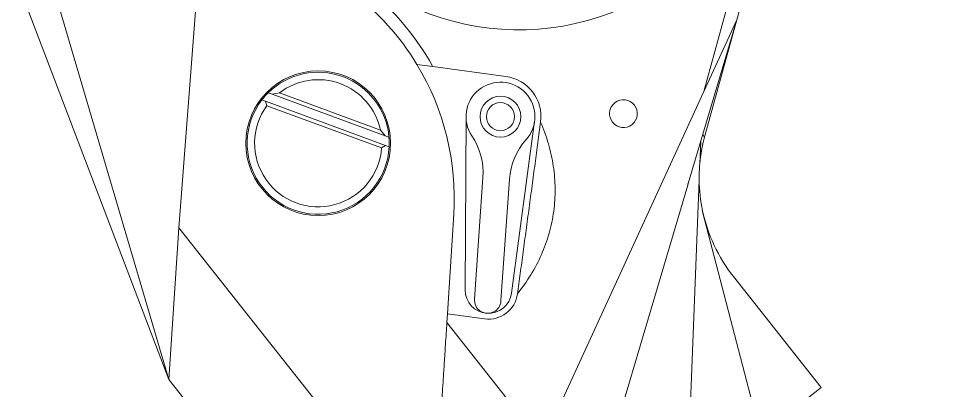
# Model space of a CAD drawing. Header units: millimetres. Extents: x -133 to 8217, y -787 to 7844.
# Drawn here: x 1744.2 to 1967.9, y 6609.3 to 6698.4 of the extents above; entities that cross this region are included whole.
import ezdxf

# ---------------------------------------------------------------- set-up
doc = ezdxf.new("R2010")
doc.units = ezdxf.units.MM
doc.header["$MEASUREMENT"] = 0
doc.layers.add('00_pen 0.10', color=140, linetype='Continuous')
doc.layers.add('00_pen 0.25', color=3, linetype='Continuous')

msp = doc.modelspace()

# ---------------------------------------------------------------- linework, layer by layer
at = {"layer": '00_pen 0.10', "lineweight": 15}
for radius in [2575, 2500, 2412.94]:
    msp.add_arc((1864.04, 4407.22), radius, 60, 120, dxfattribs=at)
at = {"layer": '00_pen 0.25', "lineweight": 15}
for p, q in [((1782.51, 6648.27), (1791.05, 6759.13)), ((1924.76, 6740.49), (1908.34, 6680.89)), ((1916.25, 6698.11), (1927.7, 6739.68)), ((1752.43, 6706.16), (1780.16, 6611.87)), ((1780.16, 6611.87), (1752.44, 6706.15)), ((1745.31, 6703.45), (1780.16, 6611.87)), ((1916.25, 6698.11), (1904.61, 6658.82)), ((1908.34, 6680.89), (1916.25, 6698.11)), ((1908.59, 6670.3), (1916.25, 6698.11)), ((1843.43, 6686.86), (1839.61, 6687.37)), ((1843.43, 6686.86), (1860.91, 6684.51)), ((1803.99, 6680.62), (1804.92, 6680.28)), ((1804.92, 6680.28), (1806.65, 6680.58)), ((1804.92, 6680.28), (1831.97, 6670.31)), ((1806.65, 6680.58), (1830.85, 6671.67)), ((1908.34, 6680.89), (1869.64, 6596.59)), ((1803.33, 6678.56), (1802.46, 6678.88)), ((1803.64, 6677.5), (1803.33, 6678.56)), ((1832.06, 6667.98), (1803.33, 6678.56)), ((1803.64, 6677.5), (1831.14, 6667.37)), ((1851.13, 6633.36), (1851.36, 6674.93)), ((1867.8, 6673.78), (1862.26, 6632.58)), ((1830.85, 6671.67), (1831.97, 6670.31)), ((1831.97, 6670.31), (1832.89, 6669.97)), ((1907.38, 6663.68), (1907.59, 6668.88)), ((1908.1, 6670.61), (1908.47, 6669.87)), ((1832.06, 6667.98), (1831.14, 6667.37)), ((1832.94, 6667.65), (1832.06, 6667.98)), ((1855.42, 6660.33), (1853.38, 6631.14)), ((1859.72, 6630.7), (1861.75, 6659.89)), ((1904.25, 6584.53), (1907.22, 6659.69)), ((1904.5, 6658.46), (1875.96, 6562.15)), ((1904.61, 6658.82), (1904.5, 6658.46)), ((1904.51, 6658.75), (1904.5, 6658.46)), ((1904.61, 6658.82), (1904.51, 6658.75)), ((1848.43, 6651.47), (1846.9, 6627.6)), ((1907.96, 6652.4), (1922.01, 6598.57)), ((1908.04, 6652.32), (1907.96, 6652.4)), ((1782.51, 6648.27), (1780.16, 6611.87)), ((1843.31, 6571.4), (1782.51, 6648.27)), ((1936.44, 6609.99), (1915.44, 6636.55)), ((1846.9, 6627.6), (1846.77, 6625.51)), ((1855.81, 6626.4), (1846.9, 6627.6)), ((1846.77, 6625.51), (1869.64, 6596.59)), ((1780.16, 6611.87), (1841.22, 6534.67)), ((1928.08, 6603.37), (1936.44, 6609.99))]:
    msp.add_line(p, q, dxfattribs=at)
for centre, radius in [((1815.94, 6668.5), 17.34), ((1859.61, 6674.88), 4.9), ((1859.61, 6674.88), 3.37)]:
    msp.add_circle(centre, radius, dxfattribs=at)
for centre, radius, start, end in [((1864.04, 6757.22), 61.53, 128.3408, 308.3408), ((1786.57, 6655.3), 65.02, 29.0304, 52.7641), ((1786.57, 6655.3), 61.98, 31.16, 52.7641), ((1786.57, 6655.3), 61.98, 356.4496, 31.16), ((1815.94, 6668.5), 17.02, 4.9503, 134.6018), ((1859.61, 6674.88), 9.71, 352.3408, 82.3408), ((1815.94, 6668.5), 15.24, 12.007, 127.5451), ((1859.61, 6674.88), 8.26, 318.148, 213.8753), ((1815.94, 6668.5), 17.02, 134.6018, 142.4081), ((1815.94, 6668.5), 17.02, 142.4081, 357.144), ((1889.08, 6675.6), 3.33, 128.3408, 308.3408), ((1889.08, 6675.6), 3.33, 308.3408, 128.3408), ((1815.94, 6668.5), 15.24, 143.814, 355.7381), ((1815.94, 6668.5), 17.02, 357.144, 4.9503), ((1839.58, 6661.43), 15.88, 356.0117, 33.8753), ((1877.59, 6658.78), 15.88, 138.148, 176.0117), ((1945.32, 6660.18), 38.1, 165.2688, 174.7382), ((1945.32, 6660.18), 38.1, 164.5968, 165.2688), ((1945.32, 6660.18), 38.1, 174.7382, 180.7356), ((1945.32, 6660.18), 38.1, 180.7356, 191.9142), ((1945.32, 6660.18), 38.1, 191.9142, 218.3408), ((1856.72, 6633.33), 5.59, 179.6825, 266.0117), ((1856.55, 6630.92), 3.18, 176.0117, 356.0117), ((1856.74, 6633.37), 7.02, 262.3408, 352.3408), ((1856.72, 6633.33), 5.59, 266.0117, 352.3408)]:
    msp.add_arc(centre, radius, start, end, dxfattribs=at)
for points, knots in [([(1869.24, 6673.59), (1869.91, 6671.87), (1871.24, 6668.44), (1872.39, 6663.05), (1872.83, 6657.62), (1872.5, 6652.2), (1871.39, 6646.88), (1869.52, 6641.76), (1866.99, 6636.87), (1864.8, 6633.91), (1863.7, 6632.43)], [0, 0, 0, 0, 0.126707, 0.252063, 0.376334, 0.500003, 0.623665, 0.747941, 0.873296, 1, 1, 1, 1]), ([(1863.7, 6632.43), (1863.92, 6634.03), (1864.35, 6637.22), (1865.04, 6642.36), (1865.75, 6647.64), (1866.47, 6653.01), (1867.19, 6658.38), (1867.9, 6663.66), (1868.59, 6668.79), (1869.02, 6671.98), (1869.24, 6673.59)], [0, 0, 0, 0, 0.126703, 0.252064, 0.376335, 0.499997, 0.623665, 0.747936, 0.873297, 1, 1, 1, 1]), ([(1846.77, 6625.51), (1846.66, 6623.77), (1846.45, 6620.54), (1846.16, 6616.04), (1845.92, 6612.23), (1845.68, 6608.42), (1845.34, 6603.16), (1844.9, 6596.31), (1844.36, 6587.82), (1843.79, 6578.93), (1843.2, 6569.71), (1842.82, 6563.69), (1842.63, 6560.73)], [0, 0, 0, 0, 0.079315, 0.147989, 0.206022, 0.253816, 0.32261, 0.447113, 0.568791, 0.714689, 0.859775, 1, 1, 1, 1])]:
    msp.add_open_spline(points, degree=3, knots=knots, dxfattribs=at)

doc.saveas('drawing.dxf')
